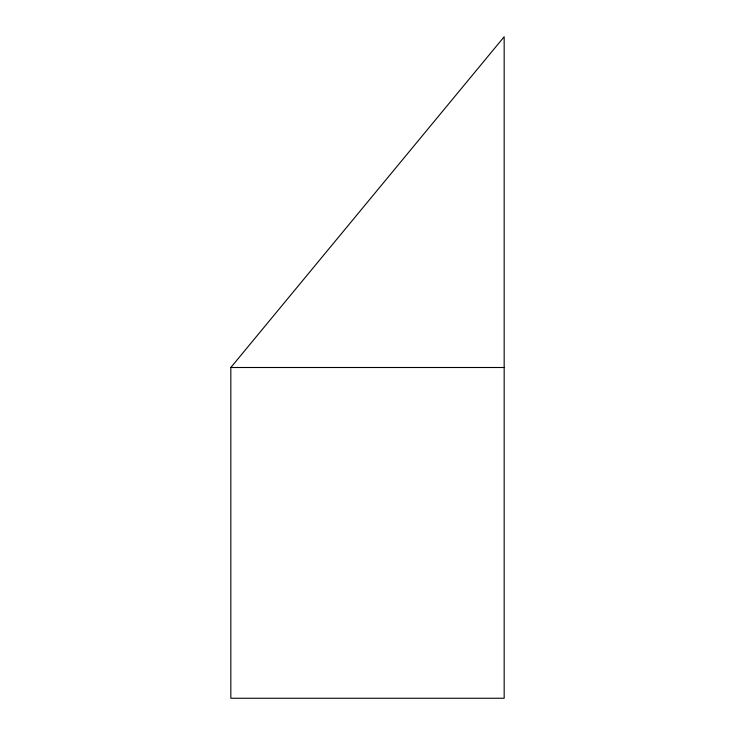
<?xml version="1.0" encoding="UTF-8"?>
<svg xmlns="http://www.w3.org/2000/svg" width="735" height="735" viewBox="0 0 735 735"><rect width="100%" height="100%" fill="white"/><g stroke="black" fill="none" stroke-linecap="round" stroke-linejoin="round"><path stroke-width="1.1" d="M230.827 367.5L504.173 36.75L504.173 698.25L230.827 698.25L230.827 367.5L504.173 367.5"/></g></svg>
